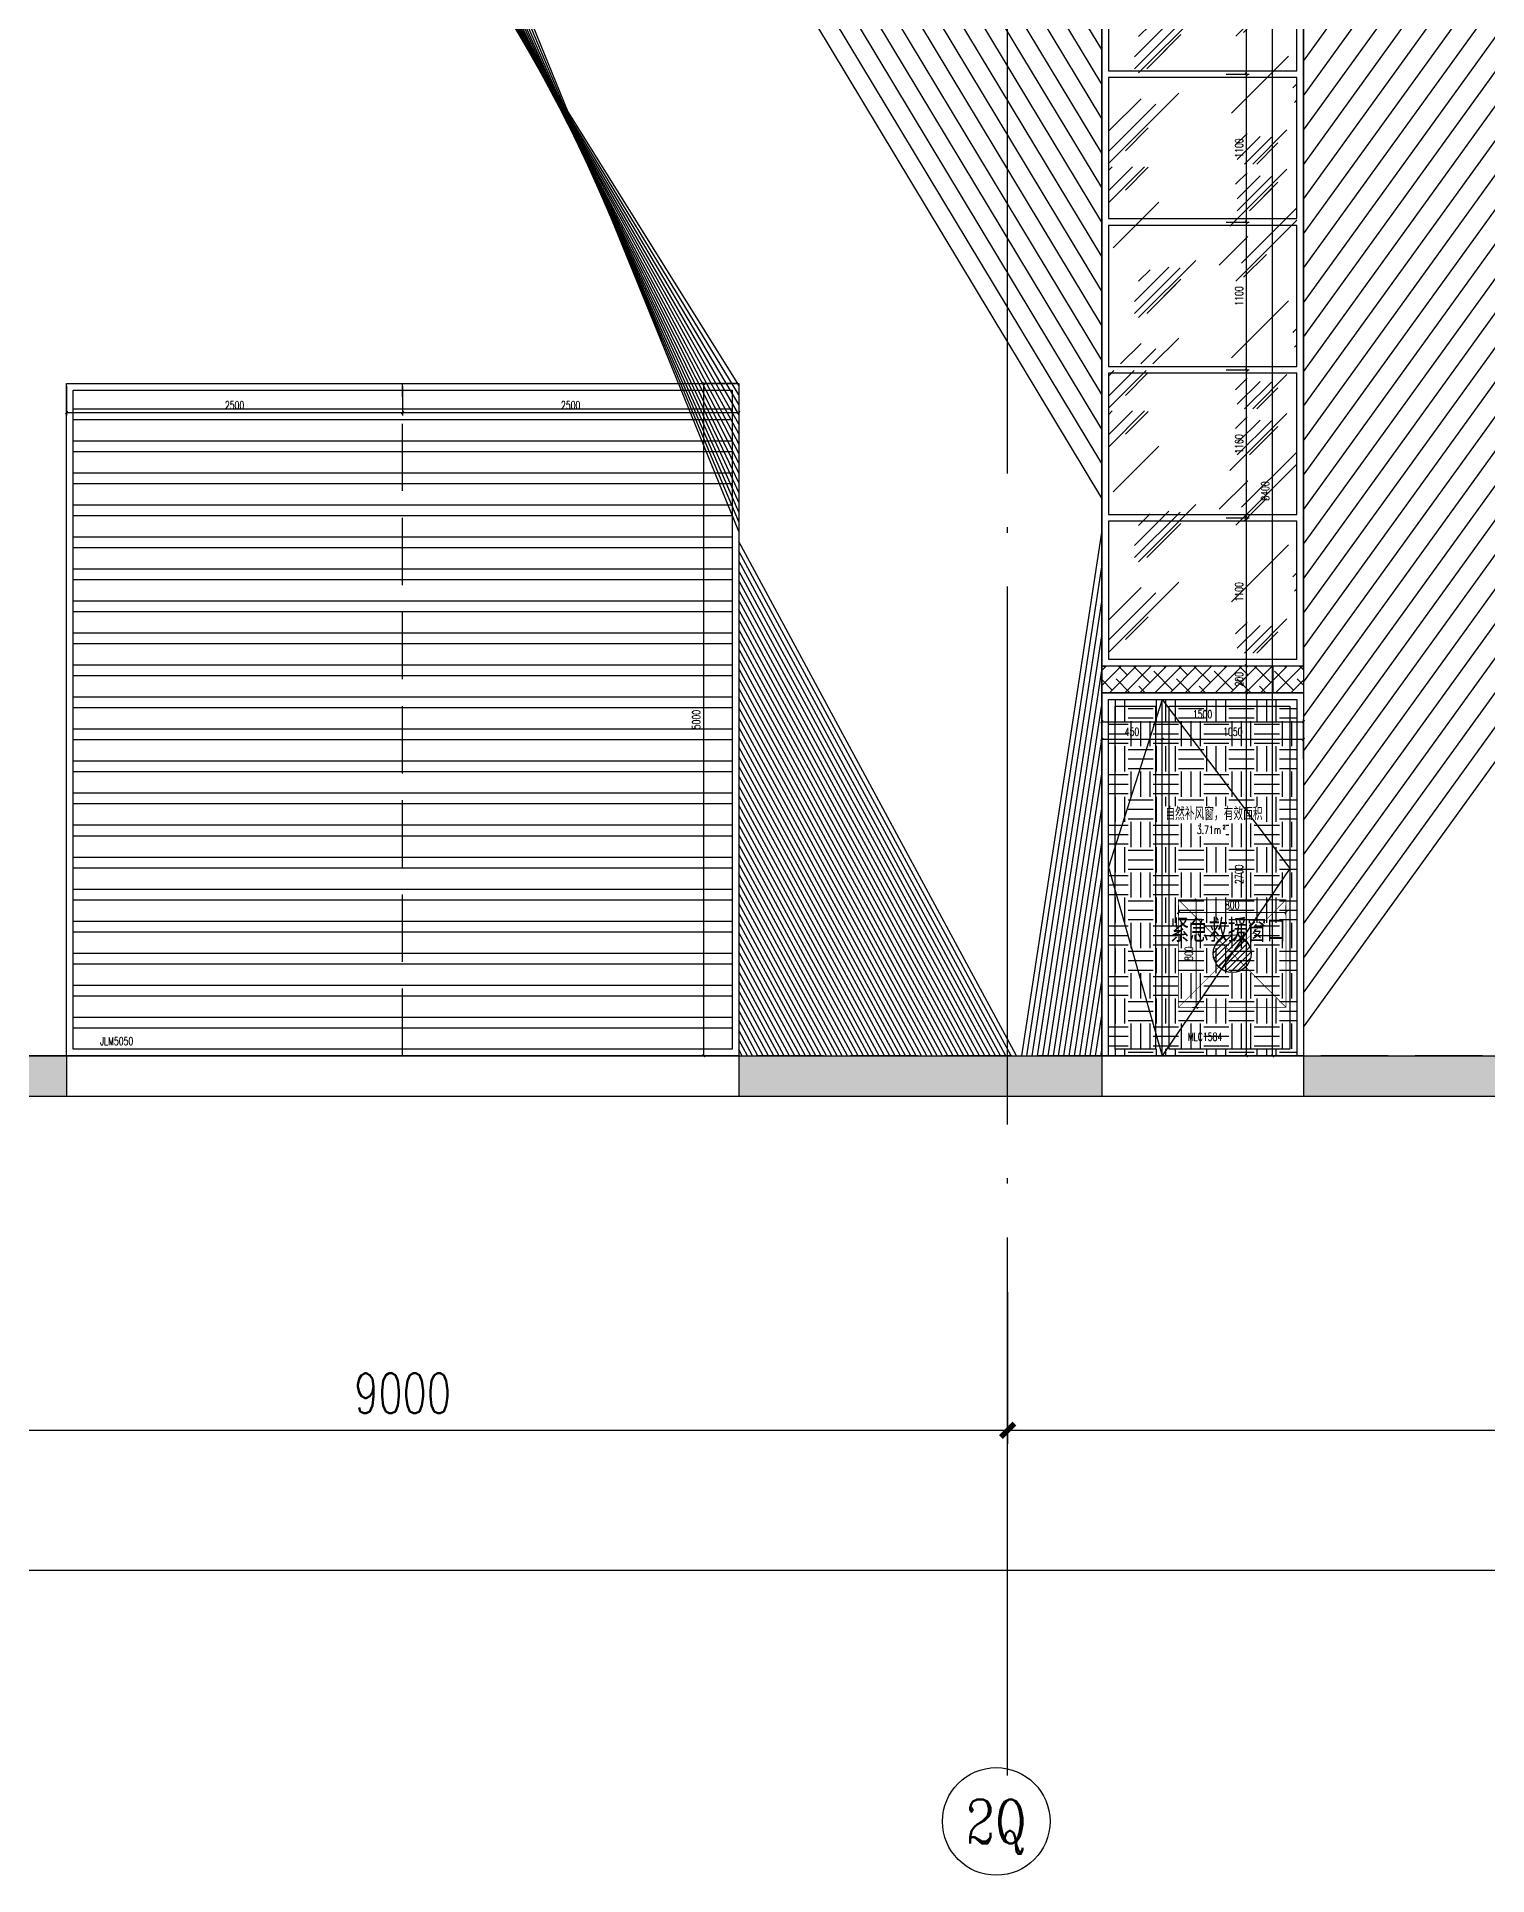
# Model space of a CAD drawing. Extents: x -4210259 to 293730, y -7499 to 868879.
# Drawn here: x -1080242 to -1069454, y 511145 to 524815 of the extents above; entities that cross this region are included whole.
import ezdxf
from ezdxf.enums import TextEntityAlignment as Align

# ---------------------------------------------------------------- set-up
doc = ezdxf.new("R2010")
doc.units = 0
doc.header["$LTSCALE"] = 1000
doc.header["$MEASUREMENT"] = 0
for name, pattern in [('__DASH', [0.35, 0.25, -0.1]), ('DASH', [0.35, 0.25, -0.1]), ('DOTE', [2.4200000000000004, 2, -0.2, 0.02, -0.2])]:
    doc.linetypes.add(name, pattern=pattern)
doc.layers.get('Defpoints').update_dxf_attribs({"color": 210})
for name, color, linetype in [('A-AXIS-D', 1, 'Continuous'), ('A-AXIS-DOTE', 14, 'DOTE'), ('A-HATCH-2', 251, 'Continuous'), ('A-LIN-V', 9, 'Continuous'), ('A-WINDOW', 140, 'Continuous'), ('A-彩色打印层', 22, 'Continuous'), ('A-门窗表显示尺寸', 160, 'Continuous'), ('AS-WALL', 40, 'Continuous'), ('AXIS', 3, 'Continuous'), ('PUB_DIM', 3, 'Continuous'), ('PUB_TEXT', 7, 'Continuous'), ('SPACE', 7, 'Continuous'), ('SPACE_HATCH', 8, 'Continuous')]:
    doc.layers.add(name, color=color, linetype=linetype)
doc.layers.add('A-WALL-HATCH', color=8, linetype='Continuous', lineweight=13)
doc.styles.add('_TCH_AXIS', font='COMPLEX', dxfattribs={"bigfont": 'GBCBIG'})
doc.styles.add('_TCH_DIM_T3', font='SIMPLEX', dxfattribs={"width": 0.7058823529411765, "bigfont": 'GBCBIG'})
doc.styles.add('_TCH_SPACE', font='SIMPLEX', dxfattribs={"height": 5, "bigfont": 'GBCBIG'})
doc.styles.add('A-DIM_T3', font='SIMPLEX', dxfattribs={"width": 0.7058823529411765, "bigfont": 'GBCBIG'})
doc.styles.add('A-STANDARD', font='SIMPLEX', dxfattribs={"bigfont": 'GBCBIG'})
doc.styles.add('STYLE1', font='')
doc.styles.get('STYLE1').set_extended_font_data('SimSun')
doc.dimstyles.new('_TCH_ARCH&&100', dxfattribs={"dimtxt": 297.5, "dimasz": 100, "dimexe": 100, "dimexo": 100, "dimgap": 126.25, "dimtad": 1, "dimdec": 0, "dimzin": 0, "dimdsep": 46, "dimtxsty": '_TCH_DIM_T3', "dimblk": 'ARCHTICK', "dimcen": 0.09, "dimclrt": 7, "dimazin": 2, "dimtfac": 1, "dimtdec": 0, "dimtix": 1, "dimtmove": 2, "dimatfit": 3, "dimfxl": 0, "dimtolj": 1, "dimtzin": 0, "dimarcsym": 0})
doc.dimstyles.new('_TCH_ARCH&&20', dxfattribs={"dimtxt": 59.5, "dimasz": 20, "dimexe": 20, "dimexo": 20, "dimgap": 25.25, "dimtad": 1, "dimdec": 0, "dimzin": 0, "dimdsep": 46, "dimtxsty": '_TCH_DIM_T3', "dimblk": 'ARCHTICK', "dimcen": 0.09, "dimclrt": 7, "dimazin": 2, "dimtfac": 1, "dimtdec": 0, "dimtix": 1, "dimtmove": 2, "dimatfit": 3, "dimfxl": 0, "dimtolj": 1, "dimtzin": 0, "dimarcsym": 0})
doc.dimstyles.new('A-DIM&&20', dxfattribs={"dimtxt": 59.5, "dimasz": 20, "dimexe": 20, "dimexo": 20, "dimgap": 25.25, "dimtad": 1, "dimdec": 0, "dimzin": 0, "dimdsep": 46, "dimtxsty": 'A-DIM_T3', "dimblk": 'ARCHTICK', "dimcen": 0.09, "dimclrt": 7, "dimazin": 2, "dimtfac": 1, "dimtdec": 0, "dimtix": 1, "dimtmove": 2, "dimatfit": 3, "dimfxl": 0, "dimtolj": 1, "dimtzin": 0, "dimarcsym": 0})

# ---------------------------------------------------------------- blocks, each defined once
blk = doc.blocks.new('_ArchTick')
at = {"color": 0, "linetype": 'ByBlock', "const_width": 0.4}
blk.add_lwpolyline([(-0.5, -0.5), (0.5, 0.5)], dxfattribs=at)
blk = doc.blocks.new('*D1236')
at = {"layer": 'A-门窗表显示尺寸', "color": 0, "lineweight": -2}
for p, q in [((-1640980.163610153, 522217.4520265139), (-1640980.163610153, 521999.9999999749)), ((-1638480.163610147, 522217.4520265139), (-1638480.163610147, 521999.9999999749)), ((-1640980.163610153, 522019.9999999749), (-1638480.163610147, 522019.9999999749))]:
    blk.add_line(p, q, dxfattribs=at)
at = {"layer": 'Defpoints', "color": 0}
for p in [(-1640980.163610153, 522237.4520265139), (-1638480.163610147, 522237.4520265139), (-1638480.163610147, 522019.9999999749)]:
    blk.add_point(p, dxfattribs=at)
at = {"layer": 'A-门窗表显示尺寸', "color": 0, "lineweight": -2, "xscale": 20, "yscale": 20, "zscale": 20, "rotation": 180}
blk.add_blockref('_ArchTick', (-1640980.163610153, 522019.9999999749), dxfattribs=at)
at = {"layer": 'A-门窗表显示尺寸', "color": 0, "lineweight": -2, "xscale": 20, "yscale": 20, "zscale": 20}
blk.add_blockref('_ArchTick', (-1638480.163610147, 522019.9999999749), dxfattribs=at)
at = {"layer": 'A-门窗表显示尺寸', "color": 7, "insert": (-1639730.16361015, 522074.9999999749), "char_height": 59.5, "attachment_point": 5, "style": 'A-DIM_T3'}
blk.add_mtext('\\A1;2500', dxfattribs=at)
blk = doc.blocks.new('*D1237')
at = {"layer": 'A-门窗表显示尺寸', "color": 0, "lineweight": -2}
for p, q in [((-1643480.16361016, 522217.4520265139), (-1643480.16361016, 521999.9999999749)), ((-1640980.163610153, 522217.4520265139), (-1640980.163610153, 521999.9999999749)), ((-1643480.16361016, 522019.9999999749), (-1640980.163610153, 522019.9999999749))]:
    blk.add_line(p, q, dxfattribs=at)
at = {"layer": 'Defpoints', "color": 0}
for p in [(-1643480.16361016, 522237.4520265139), (-1640980.163610153, 522237.4520265139), (-1640980.163610153, 522019.9999999749)]:
    blk.add_point(p, dxfattribs=at)
at = {"layer": 'A-门窗表显示尺寸', "color": 0, "lineweight": -2, "xscale": 20, "yscale": 20, "zscale": 20, "rotation": 180}
blk.add_blockref('_ArchTick', (-1643480.16361016, 522019.9999999749), dxfattribs=at)
at = {"layer": 'A-门窗表显示尺寸', "color": 0, "lineweight": -2, "xscale": 20, "yscale": 20, "zscale": 20}
blk.add_blockref('_ArchTick', (-1640980.163610153, 522019.9999999749), dxfattribs=at)
at = {"layer": 'A-门窗表显示尺寸', "color": 7, "insert": (-1642230.163610157, 522074.9999999749), "char_height": 59.5, "attachment_point": 5, "style": 'A-DIM_T3'}
blk.add_mtext('\\A1;2500', dxfattribs=at)
blk = doc.blocks.new('*D1238')
at = {"layer": 'A-门窗表显示尺寸', "color": 0, "lineweight": -2}
for p, q in [((-1638500.163610148, 522237.4520265141), (-1638760.56329158, 522237.4520265141)), ((-1638740.56329158, 517237.4520265142), (-1638740.56329158, 522237.4520265141)), ((-1638500.163610148, 517237.4520265142), (-1638760.56329158, 517237.4520265142))]:
    blk.add_line(p, q, dxfattribs=at)
at = {"layer": 'Defpoints', "color": 0}
for p in [(-1638740.56329158, 522237.4520265141), (-1638480.163610148, 522237.4520265141), (-1638480.163610148, 517237.4520265142)]:
    blk.add_point(p, dxfattribs=at)
at = {"layer": 'A-门窗表显示尺寸', "color": 0, "lineweight": -2, "xscale": 20, "yscale": 20, "zscale": 20}
for p, rotation in [((-1638740.56329158, 522237.4520265141), 90), ((-1638740.56329158, 517237.4520265142), 270)]:
    blk.add_blockref('_ArchTick', p, dxfattribs=dict(at, rotation=rotation))
at = {"layer": 'A-门窗表显示尺寸', "color": 7, "insert": (-1638795.563291579, 519737.4520265145), "char_height": 59.5, "attachment_point": 5, "rotation": 90, "style": 'A-DIM_T3'}
blk.add_mtext('\\A1;5000', dxfattribs=at)
blk = doc.blocks.new('*D1228')
at = {"layer": 'A-门窗表显示尺寸', "color": 0, "lineweight": -2}
for p, q in [((-1802664.319735164, 520137.4520265377), (-1802494.319735164, 520137.4520265377)), ((-1802514.319735164, 519937.4520265377), (-1802514.319735164, 520137.4520265377)), ((-1802664.319735164, 519937.4520265377), (-1802494.319735164, 519937.4520265377))]:
    blk.add_line(p, q, dxfattribs=at)
at = {"layer": 'Defpoints', "color": 0}
for p in [(-1802684.319735164, 520137.4520265377), (-1802514.319735164, 520137.4520265377), (-1802684.319735164, 519937.4520265377)]:
    blk.add_point(p, dxfattribs=at)
at = {"layer": 'A-门窗表显示尺寸', "color": 0, "lineweight": -2, "xscale": 20, "yscale": 20, "zscale": 20}
for p, rotation in [((-1802514.319735164, 520137.4520265377), 90), ((-1802514.319735164, 519937.4520265377), 270)]:
    blk.add_blockref('_ArchTick', p, dxfattribs=dict(at, rotation=rotation))
at = {"layer": 'A-门窗表显示尺寸', "color": 7, "insert": (-1802569.319735163, 520037.4520265381), "char_height": 59.5, "attachment_point": 5, "rotation": 90, "style": '_TCH_DIM_T3'}
blk.add_mtext('\\A1;200', dxfattribs=at)
blk = doc.blocks.new('*D1229')
at = {"layer": 'A-门窗表显示尺寸', "color": 0, "lineweight": -2}
for p, q in [((-1802664.319735164, 521237.4520265376), (-1802494.319735164, 521237.4520265376)), ((-1802514.319735164, 520137.4520265377), (-1802514.319735164, 521237.4520265376)), ((-1802664.319735164, 520137.4520265377), (-1802494.319735164, 520137.4520265377))]:
    blk.add_line(p, q, dxfattribs=at)
at = {"layer": 'Defpoints', "color": 0}
for p in [(-1802684.319735164, 521237.4520265376), (-1802514.319735164, 521237.4520265376), (-1802684.319735164, 520137.4520265377)]:
    blk.add_point(p, dxfattribs=at)
at = {"layer": 'A-门窗表显示尺寸', "color": 0, "lineweight": -2, "xscale": 20, "yscale": 20, "zscale": 20}
for p, rotation in [((-1802514.319735164, 521237.4520265376), 90), ((-1802514.319735164, 520137.4520265377), 270)]:
    blk.add_blockref('_ArchTick', p, dxfattribs=dict(at, rotation=rotation))
at = {"layer": 'A-门窗表显示尺寸', "color": 7, "insert": (-1802569.319735163, 520687.4520265381), "char_height": 59.5, "attachment_point": 5, "rotation": 90, "style": '_TCH_DIM_T3'}
blk.add_mtext('\\A1;1100', dxfattribs=at)
blk = doc.blocks.new('*D1230')
at = {"layer": 'A-门窗表显示尺寸', "color": 0, "lineweight": -2}
for p, q in [((-1802664.319735164, 522337.4520265376), (-1802494.319735164, 522337.4520265376)), ((-1802514.319735164, 521237.4520265376), (-1802514.319735164, 522337.4520265376)), ((-1802664.319735164, 521237.4520265376), (-1802494.319735164, 521237.4520265376))]:
    blk.add_line(p, q, dxfattribs=at)
at = {"layer": 'Defpoints', "color": 0}
for p in [(-1802684.319735164, 522337.4520265376), (-1802514.319735164, 522337.4520265376), (-1802684.319735164, 521237.4520265376)]:
    blk.add_point(p, dxfattribs=at)
at = {"layer": 'A-门窗表显示尺寸', "color": 0, "lineweight": -2, "xscale": 20, "yscale": 20, "zscale": 20}
for p, rotation in [((-1802514.319735164, 522337.4520265376), 90), ((-1802514.319735164, 521237.4520265376), 270)]:
    blk.add_blockref('_ArchTick', p, dxfattribs=dict(at, rotation=rotation))
at = {"layer": 'A-门窗表显示尺寸', "color": 7, "insert": (-1802569.319735163, 521787.452026538), "char_height": 59.5, "attachment_point": 5, "rotation": 90, "style": '_TCH_DIM_T3'}
blk.add_mtext('\\A1;1100', dxfattribs=at)
blk = doc.blocks.new('*D1231')
at = {"layer": 'A-门窗表显示尺寸', "color": 0, "lineweight": -2}
for p, q in [((-1802664.319735164, 523437.4520265376), (-1802494.319735164, 523437.4520265376)), ((-1802514.319735164, 522337.4520265376), (-1802514.319735164, 523437.4520265376)), ((-1802664.319735164, 522337.4520265376), (-1802494.319735164, 522337.4520265376))]:
    blk.add_line(p, q, dxfattribs=at)
at = {"layer": 'Defpoints', "color": 0}
for p in [(-1802684.319735164, 523437.4520265376), (-1802514.319735164, 523437.4520265376), (-1802684.319735164, 522337.4520265376)]:
    blk.add_point(p, dxfattribs=at)
at = {"layer": 'A-门窗表显示尺寸', "color": 0, "lineweight": -2, "xscale": 20, "yscale": 20, "zscale": 20}
for p, rotation in [((-1802514.319735164, 523437.4520265376), 90), ((-1802514.319735164, 522337.4520265376), 270)]:
    blk.add_blockref('_ArchTick', p, dxfattribs=dict(at, rotation=rotation))
at = {"layer": 'A-门窗表显示尺寸', "color": 7, "insert": (-1802569.319735163, 522887.452026538), "char_height": 59.5, "attachment_point": 5, "rotation": 90, "style": '_TCH_DIM_T3'}
blk.add_mtext('\\A1;1100', dxfattribs=at)
blk = doc.blocks.new('*D1232')
at = {"layer": 'A-门窗表显示尺寸', "color": 0, "lineweight": -2}
for p, q in [((-1802664.319735164, 524537.4520265376), (-1802494.319735164, 524537.4520265376)), ((-1802514.319735164, 523437.4520265376), (-1802514.319735164, 524537.4520265376)), ((-1802664.319735164, 523437.4520265376), (-1802494.319735164, 523437.4520265376))]:
    blk.add_line(p, q, dxfattribs=at)
at = {"layer": 'Defpoints', "color": 0}
for p in [(-1802684.319735164, 524537.4520265376), (-1802514.319735164, 524537.4520265376), (-1802684.319735164, 523437.4520265376)]:
    blk.add_point(p, dxfattribs=at)
at = {"layer": 'A-门窗表显示尺寸', "color": 0, "lineweight": -2, "xscale": 20, "yscale": 20, "zscale": 20}
for p, rotation in [((-1802514.319735164, 524537.4520265376), 90), ((-1802514.319735164, 523437.4520265376), 270)]:
    blk.add_blockref('_ArchTick', p, dxfattribs=dict(at, rotation=rotation))
at = {"layer": 'A-门窗表显示尺寸', "color": 7, "insert": (-1802569.319735163, 523987.452026538), "char_height": 59.5, "attachment_point": 5, "rotation": 90, "style": '_TCH_DIM_T3'}
blk.add_mtext('\\A1;1100', dxfattribs=at)
blk = doc.blocks.new('*D1233')
at = {"layer": 'A-门窗表显示尺寸', "color": 0, "lineweight": -2}
for p, q in [((-1802664.319735164, 525637.4520265376), (-1802494.319735164, 525637.4520265376)), ((-1802514.319735164, 524537.4520265376), (-1802514.319735164, 525637.4520265376)), ((-1802664.319735164, 524537.4520265376), (-1802494.319735164, 524537.4520265376))]:
    blk.add_line(p, q, dxfattribs=at)
at = {"layer": 'Defpoints', "color": 0}
for p in [(-1802684.319735164, 525637.4520265376), (-1802514.319735164, 525637.4520265376), (-1802684.319735164, 524537.4520265376)]:
    blk.add_point(p, dxfattribs=at)
at = {"layer": 'A-门窗表显示尺寸', "color": 0, "lineweight": -2, "xscale": 20, "yscale": 20, "zscale": 20}
for p, rotation in [((-1802514.319735164, 525637.4520265376), 90), ((-1802514.319735164, 524537.4520265376), 270)]:
    blk.add_blockref('_ArchTick', p, dxfattribs=dict(at, rotation=rotation))
at = {"layer": 'A-门窗表显示尺寸', "color": 7, "insert": (-1802569.319735163, 525087.452026538), "char_height": 59.5, "attachment_point": 5, "rotation": 90, "style": '_TCH_DIM_T3'}
blk.add_mtext('\\A1;1100', dxfattribs=at)
blk = doc.blocks.new('*D1234')
at = {"layer": 'A-门窗表显示尺寸', "color": 0, "lineweight": -2}
for p, q in [((-1802644.319735164, 525637.4520265376), (-1802300.000000076, 525637.4520265376)), ((-1802320.000000076, 517237.4520265394), (-1802320.000000076, 525637.4520265376)), ((-1802644.319735164, 517237.4520265394), (-1802300.000000076, 517237.4520265394))]:
    blk.add_line(p, q, dxfattribs=at)
at = {"layer": 'Defpoints', "color": 0}
for p in [(-1802664.319735164, 525637.4520265376), (-1802320.000000076, 525637.4520265376), (-1802664.319735164, 517237.4520265394)]:
    blk.add_point(p, dxfattribs=at)
at = {"layer": 'A-门窗表显示尺寸', "color": 0, "lineweight": -2, "xscale": 20, "yscale": 20, "zscale": 20}
for p, rotation in [((-1802320.000000076, 525637.4520265376), 90), ((-1802320.000000076, 517237.4520265394), 270)]:
    blk.add_blockref('_ArchTick', p, dxfattribs=dict(at, rotation=rotation))
at = {"layer": 'A-门窗表显示尺寸', "color": 7, "insert": (-1802375.000000076, 521437.4520265389), "char_height": 59.5, "attachment_point": 5, "rotation": 90, "style": '_TCH_DIM_T3'}
blk.add_mtext('\\A1;8400', dxfattribs=at)
blk = doc.blocks.new('*D1235')
at = {"layer": 'A-门窗表显示尺寸', "color": 0, "lineweight": -2}
for p, q in [((-1803590.399681424, 525102.5479734626), (-1803590.399681424, 525272.0383787705)), ((-1803590.399681424, 525252.0383787705), (-1802090.399681419, 525252.0383787705)), ((-1802090.399681419, 525102.5479734626), (-1802090.399681419, 525272.0383787705))]:
    blk.add_line(p, q, dxfattribs=at)
at = {"layer": 'Defpoints', "color": 0}
for p in [(-1802090.399681419, 525252.0383787705), (-1803590.399681424, 525082.5479734626), (-1802090.399681419, 525082.5479734626)]:
    blk.add_point(p, dxfattribs=at)
at = {"layer": 'A-门窗表显示尺寸', "color": 0, "lineweight": -2, "xscale": 20, "yscale": 20, "zscale": 20, "rotation": 180}
blk.add_blockref('_ArchTick', (-1803590.399681424, 525252.0383787705), dxfattribs=at)
at = {"layer": 'A-门窗表显示尺寸', "color": 0, "lineweight": -2, "xscale": 20, "yscale": 20, "zscale": 20}
blk.add_blockref('_ArchTick', (-1802090.399681419, 525252.0383787705), dxfattribs=at)
at = {"layer": 'A-门窗表显示尺寸', "color": 7, "insert": (-1802840.399681421, 525307.0383787705), "char_height": 59.5, "attachment_point": 5, "style": 'A-DIM_T3'}
blk.add_mtext('\\A1;1500', dxfattribs=at)
blk = doc.blocks.new('*D1453')
at = {"layer": 'Defpoints', "color": 0}
for p in [(-1646821.070931956, 507410), (-1646021.070931957, 507410), (-1646021.070931957, 507336.7004206729)]:
    blk.add_point(p, dxfattribs=at)
at = {"layer": 'PUB_DIM', "color": 0, "lineweight": -2}
for p, q in [((-1646821.070931956, 507390), (-1646821.070931956, 507316.7004206729)), ((-1646821.070931956, 507336.7004206729), (-1646021.070931957, 507336.7004206729)), ((-1646021.070931957, 507390), (-1646021.070931957, 507316.7004206729))]:
    blk.add_line(p, q, dxfattribs=at)
at = {"layer": 'PUB_DIM', "color": 0, "lineweight": -2, "xscale": 20, "yscale": 20, "zscale": 20, "rotation": 180}
blk.add_blockref('_ArchTick', (-1646821.070931956, 507336.7004206729), dxfattribs=at)
at = {"layer": 'PUB_DIM', "color": 0, "lineweight": -2, "xscale": 20, "yscale": 20, "zscale": 20}
blk.add_blockref('_ArchTick', (-1646021.070931957, 507336.7004206729), dxfattribs=at)
at = {"layer": 'PUB_DIM', "color": 7, "insert": (-1646421.070931957, 507391.7004206729), "char_height": 59.5, "attachment_point": 5, "style": '_TCH_DIM_T3'}
blk.add_mtext('\\A1;800', dxfattribs=at)
blk = doc.blocks.new('*D1454')
at = {"layer": 'Defpoints', "color": 0}
for p in [(-1646739.854972556, 507431.0709319565), (-1646688.444212607, 507431.0709319565), (-1646739.854972556, 506631.0709319569)]:
    blk.add_point(p, dxfattribs=at)
at = {"layer": 'PUB_DIM', "color": 0, "lineweight": -2}
for p, q in [((-1646719.854972556, 507431.0709319565), (-1646668.444212607, 507431.0709319565)), ((-1646688.444212607, 506631.0709319569), (-1646688.444212607, 507431.0709319565)), ((-1646719.854972556, 506631.0709319569), (-1646668.444212607, 506631.0709319569))]:
    blk.add_line(p, q, dxfattribs=at)
at = {"layer": 'PUB_DIM', "color": 0, "lineweight": -2, "xscale": 20, "yscale": 20, "zscale": 20}
for p, rotation in [((-1646688.444212607, 507431.0709319565), 90), ((-1646688.444212607, 506631.0709319569), 270)]:
    blk.add_blockref('_ArchTick', p, dxfattribs=dict(at, rotation=rotation))
at = {"layer": 'PUB_DIM', "color": 7, "insert": (-1646743.444212607, 507031.070931957), "char_height": 59.5, "attachment_point": 5, "rotation": 90, "style": '_TCH_DIM_T3'}
blk.add_mtext('\\A1;800', dxfattribs=at)
blk = doc.blocks.new('*D1224')
at = {"layer": 'A-门窗表显示尺寸', "color": 0, "lineweight": -2}
for p, q in [((-1821600.399681433, 519937.4520265376), (-1821444.319745147, 519937.4520265376)), ((-1821464.319745147, 517237.4520265393), (-1821464.319745147, 519937.4520265376)), ((-1821600.399681433, 517237.4520265393), (-1821444.319745147, 517237.4520265393))]:
    blk.add_line(p, q, dxfattribs=at)
at = {"layer": 'Defpoints', "color": 0}
for p in [(-1821620.399681433, 519937.4520265376), (-1821464.319745147, 519937.4520265376), (-1821620.399681433, 517237.4520265393)]:
    blk.add_point(p, dxfattribs=at)
at = {"layer": 'A-门窗表显示尺寸', "color": 0, "lineweight": -2, "xscale": 20, "yscale": 20, "zscale": 20}
for p, rotation in [((-1821464.319745147, 519937.4520265376), 90), ((-1821464.319745147, 517237.4520265393), 270)]:
    blk.add_blockref('_ArchTick', p, dxfattribs=dict(at, rotation=rotation))
at = {"layer": 'A-门窗表显示尺寸', "color": 7, "insert": (-1821519.319745146, 518587.4520265389), "char_height": 59.5, "attachment_point": 5, "rotation": 90, "style": 'A-DIM_T3'}
blk.add_mtext('\\A1;2700', dxfattribs=at)
blk = doc.blocks.new('*D1225')
at = {"layer": 'A-门窗表显示尺寸', "color": 0, "lineweight": -2}
for p, q in [((-1822540.399661427, 519442.5479734627), (-1822540.399661427, 519612.0383787705)), ((-1822090.399681424, 519442.5479734627), (-1822090.399681424, 519612.0383787705)), ((-1822540.399661427, 519592.0383787705), (-1822090.399681424, 519592.0383787705))]:
    blk.add_line(p, q, dxfattribs=at)
at = {"layer": 'Defpoints', "color": 0}
for p in [(-1822090.399681424, 519592.0383787705), (-1822540.399661427, 519422.5479734627), (-1822090.399681424, 519422.5479734627)]:
    blk.add_point(p, dxfattribs=at)
at = {"layer": 'A-门窗表显示尺寸', "color": 0, "lineweight": -2, "xscale": 20, "yscale": 20, "zscale": 20, "rotation": 180}
blk.add_blockref('_ArchTick', (-1822540.399661427, 519592.0383787705), dxfattribs=at)
at = {"layer": 'A-门窗表显示尺寸', "color": 0, "lineweight": -2, "xscale": 20, "yscale": 20, "zscale": 20}
blk.add_blockref('_ArchTick', (-1822090.399681424, 519592.0383787705), dxfattribs=at)
at = {"layer": 'A-门窗表显示尺寸', "color": 7, "insert": (-1822315.399671426, 519647.0383787705), "char_height": 59.5, "attachment_point": 5, "style": 'A-DIM_T3'}
blk.add_mtext('\\A1;450', dxfattribs=at)
blk = doc.blocks.new('*D1226')
at = {"layer": 'A-门窗表显示尺寸', "color": 0, "lineweight": -2}
for p, q in [((-1822090.399681424, 519442.5479734627), (-1822090.399681424, 519612.0383787705)), ((-1821040.39968142, 519442.5479734626), (-1821040.39968142, 519612.0383787705)), ((-1822090.399681424, 519592.0383787705), (-1821040.39968142, 519592.0383787705))]:
    blk.add_line(p, q, dxfattribs=at)
at = {"layer": 'Defpoints', "color": 0}
for p in [(-1821040.39968142, 519592.0383787705), (-1822090.399681424, 519422.5479734627), (-1821040.39968142, 519422.5479734626)]:
    blk.add_point(p, dxfattribs=at)
at = {"layer": 'A-门窗表显示尺寸', "color": 0, "lineweight": -2, "xscale": 20, "yscale": 20, "zscale": 20, "rotation": 180}
blk.add_blockref('_ArchTick', (-1822090.399681424, 519592.0383787705), dxfattribs=at)
at = {"layer": 'A-门窗表显示尺寸', "color": 0, "lineweight": -2, "xscale": 20, "yscale": 20, "zscale": 20}
blk.add_blockref('_ArchTick', (-1821040.39968142, 519592.0383787705), dxfattribs=at)
at = {"layer": 'A-门窗表显示尺寸', "color": 7, "insert": (-1821565.399681422, 519647.0383787705), "char_height": 59.5, "attachment_point": 5, "style": 'A-DIM_T3'}
blk.add_mtext('\\A1;1050', dxfattribs=at)
blk = doc.blocks.new('*D1227')
at = {"layer": 'A-门窗表显示尺寸', "color": 0, "lineweight": -2}
for p, q in [((-1822540.399661427, 519572.5479734627), (-1822540.399661427, 519742.0383787705)), ((-1821040.39968142, 519572.5479734626), (-1821040.39968142, 519742.0383787705)), ((-1822540.399661427, 519722.0383787705), (-1821040.39968142, 519722.0383787705))]:
    blk.add_line(p, q, dxfattribs=at)
at = {"layer": 'Defpoints', "color": 0}
for p in [(-1821040.39968142, 519722.0383787705), (-1822540.399661427, 519552.5479734627), (-1821040.39968142, 519552.5479734626)]:
    blk.add_point(p, dxfattribs=at)
at = {"layer": 'A-门窗表显示尺寸', "color": 0, "lineweight": -2, "xscale": 20, "yscale": 20, "zscale": 20, "rotation": 180}
blk.add_blockref('_ArchTick', (-1822540.399661427, 519722.0383787705), dxfattribs=at)
at = {"layer": 'A-门窗表显示尺寸', "color": 0, "lineweight": -2, "xscale": 20, "yscale": 20, "zscale": 20}
blk.add_blockref('_ArchTick', (-1821040.39968142, 519722.0383787705), dxfattribs=at)
at = {"layer": 'A-门窗表显示尺寸', "color": 7, "insert": (-1821790.399671423, 519777.0383787705), "char_height": 59.5, "attachment_point": 5, "style": 'A-DIM_T3'}
blk.add_mtext('\\A1;1500', dxfattribs=at)
blk = doc.blocks.new('*D766')
at = {"layer": 'A-AXIS-D', "color": 0, "lineweight": -2}
for p, q in [((-1104220.667464609, 515480), (-1104220.667464609, 513313.3764944364)), ((-946220.66761283, 515480), (-946220.66761283, 513313.3764944364)), ((-1104220.667464609, 513413.3764944364), (-946220.66761283, 513413.3764944364))]:
    blk.add_line(p, q, dxfattribs=at)
at = {"layer": 'Defpoints', "color": 0}
for p in [(-1104220.667464609, 515580), (-946220.66761283, 515580), (-946220.66761283, 513413.3764944364)]:
    blk.add_point(p, dxfattribs=at)
at = {"layer": 'A-AXIS-D', "color": 0, "lineweight": -2, "xscale": 100, "yscale": 100, "zscale": 100, "rotation": 180}
blk.add_blockref('_ArchTick', (-1104220.667464609, 513413.3764944364), dxfattribs=at)
at = {"layer": 'A-AXIS-D', "color": 0, "lineweight": -2, "xscale": 100, "yscale": 100, "zscale": 100}
blk.add_blockref('_ArchTick', (-946220.66761283, 513413.3764944364), dxfattribs=at)
at = {"layer": 'A-AXIS-D', "color": 7, "insert": (-1025220.667538719, 513688.3764944364), "char_height": 297.5, "attachment_point": 5, "style": '_TCH_DIM_T3'}
blk.add_mtext('\\A1;158000', dxfattribs=at)
blk = doc.blocks.new('*D1172')
at = {"layer": 'A-AXIS-D', "color": 0, "lineweight": -2}
for p, q in [((-1082020.667616445, 515480), (-1082020.667616445, 514353.3764944364)), ((-1073020.667616445, 515480), (-1073020.667616445, 514353.3764944364)), ((-1082020.667616445, 514453.3764944364), (-1073020.667616445, 514453.3764944364))]:
    blk.add_line(p, q, dxfattribs=at)
at = {"layer": 'Defpoints', "color": 0}
for p in [(-1082020.667616445, 515580), (-1073020.667616445, 515580), (-1073020.667616445, 514453.3764944364)]:
    blk.add_point(p, dxfattribs=at)
at = {"layer": 'A-AXIS-D', "color": 0, "lineweight": -2, "xscale": 100, "yscale": 100, "zscale": 100, "rotation": 180}
blk.add_blockref('_ArchTick', (-1082020.667616445, 514453.3764944364), dxfattribs=at)
at = {"layer": 'A-AXIS-D', "color": 0, "lineweight": -2, "xscale": 100, "yscale": 100, "zscale": 100}
blk.add_blockref('_ArchTick', (-1073020.667616445, 514453.3764944364), dxfattribs=at)
at = {"layer": 'A-AXIS-D', "color": 7, "insert": (-1077520.667616445, 514728.3764944364), "char_height": 297.5, "attachment_point": 5, "style": '_TCH_DIM_T3'}
blk.add_mtext('\\A1;9000', dxfattribs=at)
blk = doc.blocks.new('*D1173')
at = {"layer": 'A-AXIS-D', "color": 0, "lineweight": -2}
for p, q in [((-1073020.667616445, 515480), (-1073020.667616445, 514353.3764944364)), ((-1064020.667616445, 515480), (-1064020.667616445, 514353.3764944364)), ((-1073020.667616445, 514453.3764944364), (-1064020.667616445, 514453.3764944364))]:
    blk.add_line(p, q, dxfattribs=at)
at = {"layer": 'Defpoints', "color": 0}
for p in [(-1073020.667616445, 515580), (-1064020.667616445, 515580), (-1064020.667616445, 514453.3764944364)]:
    blk.add_point(p, dxfattribs=at)
at = {"layer": 'A-AXIS-D', "color": 0, "lineweight": -2, "xscale": 100, "yscale": 100, "zscale": 100, "rotation": 180}
blk.add_blockref('_ArchTick', (-1073020.667616445, 514453.3764944364), dxfattribs=at)
at = {"layer": 'A-AXIS-D', "color": 0, "lineweight": -2, "xscale": 100, "yscale": 100, "zscale": 100}
blk.add_blockref('_ArchTick', (-1064020.667616445, 514453.3764944364), dxfattribs=at)
at = {"layer": 'A-AXIS-D', "color": 7, "insert": (-1068520.667616445, 514728.3764944364), "char_height": 297.5, "attachment_point": 5, "style": '_TCH_DIM_T3'}
blk.add_mtext('\\A1;9000', dxfattribs=at)
blk = doc.blocks.new('JLM5050')
at = {"layer": 'A-HATCH-2'}
h = blk.add_hatch(dxfattribs=at)
h.set_pattern_fill('ANSI32', color=256, scale=50, angle=45.00000000000001)
h.set_pattern_definition([(180, (0, 0), (-1.4210854715202e-14, -238.125), []), (180, (-79.3750342852436, 79.37503428522905), (-1.4210854715202e-14, -238.125), [])])
h.paths.add_polyline_path([(-1643430.16361016, 522187.4520265139), (-1638530.163610147, 522187.4520265139), (-1638530.163610147, 517287.452026514), (-1643430.16361016, 517287.452026514)])
at = {"layer": 'A-AXIS-DOTE', "linetype": '__DASH', "ltscale": 2}
blk.add_line((-1640980.163610153, 517237.452026514), (-1640980.163610153, 522237.4520265139), dxfattribs=at)
at = {"layer": 'A-LIN-V'}
blk.add_lwpolyline([(-1643480.16361016, 522237.4520265139), (-1638480.163610147, 522237.4520265139), (-1638480.163610147, 517237.452026514), (-1643480.16361016, 517237.452026514)], close=True, dxfattribs=at)
at = {"layer": 'A-门窗表显示尺寸'}
blk.add_lwpolyline([(-1643430.16361016, 522187.4520265139), (-1638530.163610147, 522187.4520265139), (-1638530.163610147, 517287.452026514), (-1643430.16361016, 517287.452026514)], close=True, dxfattribs=at)
at = {"layer": 'A-门窗表显示尺寸', "color": 3, "style": 'A-STANDARD', "width": 0.7058823529411765}
blk.add_text('JLM5050', height=59.5, dxfattribs=at).set_placement((-1643230, 517317.452026514))
at = {"layer": 'A-门窗表显示尺寸'}
for p1, p2, distance, picture, middle in [((-1643480.16361016, 522237.4520265139), (-1640980.163610153, 522237.4520265139), -217.45202653901652, '*D1237', (-1642230.163610157, 522074.9999999749)), ((-1640980.163610153, 522237.4520265139), (-1638480.163610147, 522237.4520265139), -217.45202653901654, '*D1236', (-1639730.16361015, 522074.9999999749)), ((-1638480.163610147, 517237.452026514), (-1638480.163610147, 522237.4520265139), 260.39968143287115, '*D1238', (-1638795.563291579, 519737.4520265145))]:
    dim = blk.add_aligned_dim(p1=p1, p2=p2, distance=distance, dimstyle='A-DIM&&20', dxfattribs=at)
    dim.commit()
    dim.dimension.update_dxf_attribs({"geometry": picture, "text_midpoint": middle})
blk = doc.blocks.new('C1454')
at = {"layer": 'A-HATCH-2'}
h = blk.add_hatch(dxfattribs=at)
h.set_pattern_fill('ANSI38', color=256, scale=50)
h.set_pattern_definition([(45, (0, 0), (-56.12660075668221, 56.12660075668221), []), (135, (0, 0), (-168.3798022700466, 56.12660075668222), [198.4375, -119.0625])])
h.paths.add_polyline_path([(-1803590.3996815, 520137.4520265375), (-1802090.399681419, 520137.4520265375), (-1802090.399681419, 519937.4520265375), (-1803590.3996815, 519937.4520265375)])
at = {"layer": 'A-WALL-HATCH'}
h = blk.add_hatch(dxfattribs=at)
h.set_pattern_fill('玻璃2', color=256, scale=100)
h.set_pattern_definition([(45, (2950370.000000008, 40.00000002526212), (0, 1527.350647362943), [600, -360, 600, -360, 240, -523.28157]), (45, (2950340.000000008, 70.00000002526212), (0, 1527.350647362943), [480, -600, 360, -360, 420, -463.28157]), (45, (2950340.000000008, 160.0000000252621), (0, 1527.350647362943), [360, -720, 240, -360, 540, -463.28157]), (45, (2950430.000000008, 70.00000002526212), (0, 1527.350647362943), [360, -720, 300, -1303.2815]), (45, (2950520.000000008, 160.0000000252621), (0, 1527.350647362943), [180, -900, 120, -1483.2815]), (45, (2950370.000000008, 310.0000000252621), (0, 1527.350647362943), [120, -900, 120, -480, 300, -763.28157]), (45, (2950910.000000008, 220.0000000252621), (0, 1527.350647362943), [600, -900, 720, -475.28157]), (45, (2950910.000000008, 130.0000000252621), (0, 1527.350647362943), [840, -600, 900, -355.28157]), (45, (2951060.000000008, 250.0000000252621), (0, -1697.056274847714), [600, -840, 480, -763.28157]), (45, (2950970.000000008, 430.0000000252621), (0, 1527.350647362943), [300, -1200, 360, -823.28157]), (45, (2951150.000000008, 340.0000000252621), (0, 1527.350647362943), [240, -1200, 240, -1003.2815])])
h.paths.add_polyline_path([(-1803540.399681425, 523867.4520265374), (-1802140.399681419, 523867.4520265374), (-1802140.399681419, 525567.4520265374), (-1803540.399681425, 525567.4520265374)])
h = blk.add_hatch(dxfattribs=at)
h.set_pattern_fill('玻璃2', color=256, scale=100)
h.set_pattern_definition([(45, (2950370.000000008, -1779.999999974738), (0, 1527.350647362943), [600, -360, 600, -360, 240, -523.28157]), (45, (2950340.000000008, -1749.999999974738), (0, 1527.350647362943), [480, -600, 360, -360, 420, -463.28157]), (45, (2950340.000000008, -1659.999999974738), (0, 1527.350647362943), [360, -720, 240, -360, 540, -463.28157]), (45, (2950430.000000008, -1749.999999974738), (0, 1527.350647362943), [360, -720, 300, -1303.2815]), (45, (2950520.000000008, -1659.999999974738), (0, 1527.350647362943), [180, -900, 120, -1483.2815]), (45, (2950370.000000008, -1509.999999974738), (0, 1527.350647362943), [120, -900, 120, -480, 300, -763.28157]), (45, (2950910.000000008, -1599.999999974738), (0, 1527.350647362943), [600, -900, 720, -475.28157]), (45, (2950910.000000008, -1689.999999974738), (0, 1527.350647362943), [840, -600, 900, -355.28157]), (45, (2951060.000000008, -1569.999999974738), (0, -1697.056274847714), [600, -840, 480, -763.28157]), (45, (2950970.000000008, -1389.999999974738), (0, 1527.350647362943), [300, -1200, 360, -823.28157]), (45, (2951150.000000008, -1479.999999974738), (0, 1527.350647362943), [240, -1200, 240, -1003.2815])])
h.paths.add_polyline_path([(-1802140.399681419, 522332.4520265374), (-1803540.399681425, 522332.4520265374), (-1803540.399681425, 522047.4520265374), (-1802140.399681419, 522047.4520265374)])
h.paths.add_polyline_path([(-1803540.399681425, 522382.4520265374), (-1802140.399681419, 522382.4520265374), (-1802140.399681419, 523847.4520265374), (-1803540.399681425, 523847.4520265374)])
h = blk.add_hatch(dxfattribs=at)
h.set_pattern_fill('玻璃2', color=256, scale=100)
h.set_pattern_definition([(45, (2950370.000000008, -3594.999999974738), (0, 1527.350647362943), [600, -360, 600, -360, 240, -523.28157]), (45, (2950340.000000008, -3564.999999974738), (0, 1527.350647362943), [480, -600, 360, -360, 420, -463.28157]), (45, (2950340.000000008, -3474.999999974738), (0, 1527.350647362943), [360, -720, 240, -360, 540, -463.28157]), (45, (2950430.000000008, -3564.999999974738), (0, 1527.350647362943), [360, -720, 300, -1303.2815]), (45, (2950520.000000008, -3474.999999974738), (0, 1527.350647362943), [180, -900, 120, -1483.2815]), (45, (2950370.000000008, -3324.999999974738), (0, 1527.350647362943), [120, -900, 120, -480, 300, -763.28157]), (45, (2950910.000000008, -3414.999999974738), (0, 1527.350647362943), [600, -900, 720, -475.28157]), (45, (2950910.000000008, -3504.999999974738), (0, 1527.350647362943), [840, -600, 900, -355.28157]), (45, (2951060.000000008, -3384.999999974738), (0, -1697.056274847714), [600, -840, 480, -763.28157]), (45, (2950970.000000008, -3204.999999974738), (0, 1527.350647362943), [300, -1200, 360, -823.28157]), (45, (2951150.000000008, -3294.999999974738), (0, 1527.350647362943), [240, -1200, 240, -1003.2815])])
h.paths.add_polyline_path([(-1803540.399681425, 520232.4520265374), (-1802140.399681419, 520232.4520265374), (-1802140.399681419, 522032.4520265374), (-1803540.399681425, 522032.4520265374)])
at = {"layer": 'A-LIN-V'}
for p, q in [((-1803590.399681425, 525637.4520265374), (-1802090.399681419, 525637.4520265374)), ((-1803590.3996815, 520137.4520265375), (-1802190.399681494, 520137.4520265375))]:
    blk.add_line(p, q, dxfattribs=at)
at = {"layer": 'A-WALL-HATCH'}
blk.add_line((-1802314.319735163, 519937.4520265375), (-1802314.319735163, 520137.4520265375), dxfattribs=at)
at = {"layer": 'A-WINDOW'}
for p, q in [((-1803590.399681424, 520117.4520265375), (-1803590.399681424, 525637.4520265374)), ((-1803590.399681425, 525637.4520265374), (-1802090.399681419, 525637.4520265374)), ((-1802090.399681419, 520117.4520265375), (-1802090.399681419, 525637.4520265374)), ((-1803590.399681425, 520137.4520265375), (-1802090.399681419, 520137.4520265375))]:
    blk.add_line(p, q, dxfattribs=at)
for points in [[(-1803540.399681014, 524562.4520265374), (-1802140.399681009, 524562.4520265374), (-1802140.399681419, 525587.4520265374), (-1803540.399681425, 525587.4520265374)], [(-1803540.399681014, 523462.4520265374), (-1802140.399681009, 523462.4520265374), (-1802140.399681009, 524512.4520265374), (-1803540.399681014, 524512.4520265374)], [(-1803540.399681014, 522362.4520265374), (-1802140.399681009, 522362.4520265374), (-1802140.399681009, 523412.4520265374), (-1803540.399681014, 523412.4520265374)], [(-1803540.399681015, 522312.4520265374), (-1803540.399681015, 521262.4520265374), (-1802140.399681009, 521262.4520265374), (-1802140.399681009, 522312.4520265374)], [(-1803540.399681425, 520187.4520265374), (-1802140.399681419, 520187.4520265374), (-1802140.399681009, 521212.4520265374), (-1803540.399681015, 521212.4520265374)], [(-1803590.3996815, 520137.4520265375), (-1802090.399681419, 520137.4520265375), (-1802090.399681419, 519937.4520265375), (-1803590.3996815, 519937.4520265375)]]:
    blk.add_lwpolyline(points, close=True, dxfattribs=at)
at = {"layer": 'A-门窗表显示尺寸'}
for p1, p2, distance, dimstyle, picture, middle in [((-1802684.319735163, 524537.4520265374), (-1802684.319735163, 525637.4520265374), -169.99999999883585, '_TCH_ARCH&&20', '*D1233', (-1802569.319735163, 525087.452026538)), ((-1802664.319735163, 517237.4520265392), (-1802664.319735163, 525637.4520265374), -344.31973508698866, '_TCH_ARCH&&20', '*D1234', (-1802375.000000076, 521437.4520265389)), ((-1803590.399681424, 525082.5479734626), (-1802090.399681419, 525082.5479734626), 169.49040530784987, 'A-DIM&&20', '*D1235', (-1802840.399681421, 525307.0383787705)), ((-1802684.319735163, 523437.4520265374), (-1802684.319735163, 524537.4520265374), -169.99999999883585, '_TCH_ARCH&&20', '*D1232', (-1802569.319735163, 523987.452026538)), ((-1802684.319735163, 522337.4520265374), (-1802684.319735163, 523437.4520265374), -169.99999999883585, '_TCH_ARCH&&20', '*D1231', (-1802569.319735163, 522887.452026538)), ((-1802684.319735163, 521237.4520265374), (-1802684.319735163, 522337.4520265374), -169.99999999883585, '_TCH_ARCH&&20', '*D1230', (-1802569.319735163, 521787.452026538)), ((-1802684.319735163, 520137.4520265375), (-1802684.319735163, 521237.4520265374), -169.99999999883585, '_TCH_ARCH&&20', '*D1229', (-1802569.319735163, 520687.4520265381)), ((-1802684.319735163, 519937.4520265375), (-1802684.319735163, 520137.4520265375), -169.99999999883585, '_TCH_ARCH&&20', '*D1228', (-1802569.319735163, 520037.4520265381))]:
    dim = blk.add_aligned_dim(p1=p1, p2=p2, distance=distance, dimstyle=dimstyle, dxfattribs=at)
    dim.commit()
    dim.dimension.update_dxf_attribs({"geometry": picture, "text_midpoint": middle})
blk = doc.blocks.new('w4243')
at = {"layer": 'A-彩色打印层'}
h = blk.add_hatch(dxfattribs=at)
h.set_pattern_fill('ANSI31', color=1, scale=20)
h.set_pattern_definition([(45, (-3059238.806172094, -1095315.761822656), (-22.45064030267288, 22.45064030267288), [])])
edge = h.paths.add_edge_path()
edge.add_arc((-1646421.070931956, 507031.0709319564), 140.6529179719911, 0, 360)
at = {"layer": 'A-彩色打印层', "linetype": 'DASH', "const_width": 5}
blk.add_lwpolyline([(-1646821.070931956, 507431.0709319563), (-1646021.070931956, 507431.0709319563), (-1646021.070931956, 506631.0709319565), (-1646821.070931956, 506631.0709319565)], close=True, dxfattribs=at)
for points in [[(-1646821.070931956, 507431.0709319563), (-1646021.070931956, 506631.0709319565)], [(-1646021.070931956, 507431.0709319563), (-1646821.070931956, 506631.0709319565)]]:
    blk.add_lwpolyline(points, dxfattribs=at)
at = {"layer": 'A-彩色打印层', "ltscale": 0.5}
blk.add_circle((-1646421.070931956, 507031.0709319564), 140.6529179719911, dxfattribs=at)
at = {"layer": 'AXIS', "linetype": 'Continuous', "style": 'STYLE1', "width": 0.7}
blk.add_text('紧急救援窗口', height=150, dxfattribs=at).set_placement((-1646882.74113286, 507134.0278850897))
at = {"layer": 'PUB_DIM'}
for p1, p2, distance, picture, middle in [((-1646739.854972555, 506631.0709319566), (-1646739.854972555, 507431.0709319563), -51.4107599479612, '*D1454', (-1646743.444212607, 507031.070931957)), ((-1646821.070931956, 507410), (-1646021.070931957, 507410), -73.29957932711113, '*D1453', (-1646421.070931957, 507391.7004206729))]:
    dim = blk.add_aligned_dim(p1=p1, p2=p2, distance=distance, dimstyle='_TCH_ARCH&&20', dxfattribs=at)
    dim.commit()
    dim.dimension.update_dxf_attribs({"geometry": picture, "text_midpoint": middle})
blk = doc.blocks.new('WM1328')
at = {"layer": 'SPACE_HATCH'}
h = blk.add_hatch(dxfattribs=at)
h.set_pattern_fill('土壤', color=1, scale=50, style=0)
h.set_pattern_definition([(0, (0, 0), (187.5, 187.5), [187.5, -187.5]), (0, (0, 70.3125), (187.5, 187.5), [187.5, -187.5]), (0, (0, 140.625), (187.5, 187.5), [187.5, -187.5]), (90, (23.4375, 164.0625), (-187.5, 187.5), [187.5, -187.5]), (90, (93.75, 164.0625), (-187.5, 187.5), [187.5, -187.5]), (90, (164.0625, 164.0625), (-187.5, 187.5), [187.5, -187.5])])
h.paths.add_polyline_path([(-1821090.399681437, 517237.4520264968), (-1822490.399661413, 517237.4520264987), (-1822490.39966136, 519887.4520265342), (-1821090.399681457, 519887.4520265341)])
h.paths.add_polyline_path([(-1822080.633723973, 518964), (-1821376.165638866, 518964), (-1821376.165638866, 519094), (-1822080.633723973, 519094)])
h.paths.add_polyline_path([(-1821841.817181419, 518870.79), (-1821616.392181419, 518870.79), (-1821616.392181419, 518954.965), (-1821841.817181419, 518954.965)])
at = {"layer": 'A-WINDOW'}
for p, q in [((-1822540.399661427, 519937.4520265374), (-1821040.399681419, 519937.4520265374)), ((-1822540.399661427, 517237.4520265391), (-1822540.399661427, 519937.4520265374)), ((-1822490.399661427, 517237.452026539), (-1822490.399661427, 519887.4520265374)), ((-1822490.399661427, 519887.4520265374), (-1822090.399681424, 519887.4520265373)), ((-1822090.399681424, 517237.452026539), (-1822090.399681424, 519887.4520265373)), ((-1822090.399681424, 519887.4520265374), (-1821090.39968142, 519887.4520265374)), ((-1821090.39968142, 519887.4520265374), (-1821090.39968142, 517237.452026539)), ((-1821040.399681419, 519937.4520265374), (-1821040.39968142, 517237.452026539)), ((-1822440.399661427, 517287.4520265391), (-1822440.399661427, 519837.4520265374)), ((-1822440.399661427, 519837.4520265374), (-1822140.399681424, 519837.4520265374)), ((-1822140.399681424, 519837.4520265374), (-1822140.399681424, 517287.452026539)), ((-1822040, 517287.452026539), (-1822040, 519837.4520265374)), ((-1822040, 519837.4520265374), (-1821140.39968142, 519837.4520265374)), ((-1821140.39968142, 519837.4520265374), (-1821140.39968142, 517287.452026539)), ((-1822140.399681424, 517287.452026539), (-1822440.399661427, 517287.4520265391)), ((-1821140.39968142, 517287.452026539), (-1822040, 517287.452026539)), ((-1821040.39968142, 517237.452026539), (-1822540.399661427, 517237.4520265391))]:
    blk.add_line(p, q, dxfattribs=at)
for points in [[(-1822090.399681424, 519887.4520265376), (-1822490.399661427, 518640), (-1822090.399681424, 517237.452026539)], [(-1822090.399681424, 519887.4520265373), (-1821140.39968142, 518630.0000000001), (-1822090.399681424, 517237.452026539)]]:
    blk.add_lwpolyline(points, dxfattribs=at)
at = {"layer": 'A-WALL-HATCH'}
blk.add_blockref('w4243', (-175149.1652006172, 10966.3810945928), dxfattribs=at)
at = {"layer": 'A-门窗表显示尺寸', "color": 3, "style": 'A-STANDARD', "width": 0.7058823529411765}
blk.add_text('MLC1584', height=59.5, dxfattribs=at).set_placement((-1821899.999980003, 517350.0000000001))
at = {"layer": 'SPACE', "color": 1, "style": '_TCH_SPACE'}
blk.add_text('自然补风窗，有效面积', height=96.45390070921985, dxfattribs=at).set_placement((-1822067.633723973, 518990))
at = {"layer": 'SPACE', "color": 1, "style": '_TCH_SPACE', "width": 0.7058823529411765}
for s, height, p in [('3.71m', 59.5, (-1821833.399681419, 518887.625)), ('2', 29.75, (-1821641.399681419, 518922.625))]:
    blk.add_text(s, height=height, dxfattribs=at).set_placement(p)
at = {"layer": 'A-门窗表显示尺寸'}
for p1, p2, distance, picture, middle in [((-1821620.399681432, 517237.4520265391), (-1821620.399681432, 519937.4520265374), -156.07993628503755, '*D1224', (-1821519.319745146, 518587.4520265389)), ((-1822540.399661427, 519552.5479734627), (-1821040.39968142, 519552.5479734626), 169.49040530790808, '*D1227', (-1821790.399671423, 519777.0383787705)), ((-1822540.399661427, 519422.5479734627), (-1822090.399681424, 519422.5479734627), 169.49040530784987, '*D1225', (-1822315.399671426, 519647.0383787705)), ((-1822090.399681424, 519422.5479734627), (-1821040.39968142, 519422.5479734626), 169.49040530790808, '*D1226', (-1821565.399681422, 519647.0383787705))]:
    dim = blk.add_aligned_dim(p1=p1, p2=p2, distance=distance, dimstyle='A-DIM&&20', dxfattribs=at)
    dim.commit()
    dim.dimension.update_dxf_attribs({"geometry": picture, "text_midpoint": middle})

msp = doc.modelspace()

# ---------------------------------------------------------------- hatches: boundary and pattern name
at = {"layer": 'A-HATCH-2'}
h = msp.add_hatch(dxfattribs=at)
h.set_pattern_fill('ANSI31', color=256, scale=150, angle=45.00000000000001)
h.set_pattern_definition([(90, (-40599583741.43156, -3384804562.000004), (-238.125, -1.848892746611746e-30), [])])
h.paths.add_polyline_path([(-1104220.667464609, 534887.4520265312), (-1104220.667464609, 517237.4520265187), (-1080020.667616457, 517237.4520265086), (-1080020.667616457, 522237.4520265063), (-1075020.667616444, 522237.4520265271), (-1075020.667616444, 517237.4520265118), (-1072320.667628421, 517237.4520265156), (-1072320.667628421, 534887.4520265185)])
h = msp.add_hatch(dxfattribs=at)
h.set_pattern_fill('ANSI31', color=256, scale=150, angle=45)
h.set_pattern_definition([(90, (-40599568146.95641, -3384804562.000004), (-238.125, -1.848892746611746e-30), [])])
h.paths.add_polyline_path([(-1070820.66764808, 517237.4520264899), (-1047430, 517237.4520265142), (-1047640.667607683, 517237.4520265171), (-1068520.667607682, 517237.4520265404), (-1068520.667607683, 519637.4520265403), (-1047620.667607683, 519637.4520265403), (-1047620.667607683, 517237.4520265171), (-1047430, 517237.4520265221), (-1047080, 517237.4520265135), (-1043820.667628103, 517237.4520265143), (-1045320.667628274, 517237.4520265143), (-1045320.667628108, 534887.4520265248), (-1070820.667648479, 534887.4520265249)])
h = msp.add_hatch(dxfattribs=at)
h.set_pattern_fill('ANSI38', color=256, scale=150)
h.set_pattern_definition([(45, (0, 0), (-168.3798022700466, 168.3798022700466), []), (135, (0, 0), (-505.1394068101398, 168.3798022700467), [595.3125, -357.1875])])
h.paths.add_polyline_path([(-962820.667648551, 517237.4520264904), (-946220.66761283, 517237.4520264904), (-946220.66761283, 516937.4520265246), (-962820.667648551, 516937.4520265246)])
h.paths.add_polyline_path([(-967020.6676076561, 516937.4520265246), (-964320.6676285589, 516937.4520265246), (-964320.6676285589, 517237.4520264904), (-967020.6676076561, 517237.4520264904)])
h.paths.add_polyline_path([(-1016820.66764856, 517237.4520265136), (-972020.6676076691, 517237.4520265136), (-972020.6676076691, 516937.4520265246), (-1016820.66764856, 516937.4520265246)])
h.paths.add_polyline_path([(-1020520.66760765, 516937.4520265246), (-1018320.667628568, 516937.4520265246), (-1018320.667628568, 517237.4520264904), (-1020520.66760765, 517237.4520264904)])
h.paths.add_polyline_path([(-1070820.66764828, 516937.4520265245), (-1026520.667607633, 516937.4520265245), (-1026520.667607633, 517237.4520265146), (-1070820.66764828, 517237.4520265146)])
h.paths.add_polyline_path([(-1075020.667616444, 516937.4520265245), (-1072320.667628287, 516937.4520265245), (-1072320.667628287, 517237.4520264899), (-1075020.667616444, 517237.4520264899)])
h.paths.add_polyline_path([(-1104220.667464609, 516937.4520265245), (-1080020.667616457, 516937.4520265245), (-1080020.667616457, 517237.4520265136), (-1104220.667464609, 517237.4520265136)])

# ---------------------------------------------------------------- linework, layer by layer
at = {"layer": 'A-AXIS-D'}
msp.add_circle((-1073105.570093621, 511544.740827669), 400, dxfattribs=at)
at = {"layer": 'A-AXIS-DOTE', "ltscale": 2}
msp.add_line((-1073020.667616445, 511887.4520265246), (-1073020.667616444, 538485.0684404817), dxfattribs=at)
at = {"layer": 'A-AXIS-DOTE', "linetype": '__DASH', "ltscale": 2}
msp.add_line((-940690, 517237.4520265153), (-1111279.804428067, 517237.4520265135), dxfattribs=at)
at = {"layer": 'A-LIN-V'}
for p, q in [((-1072320.667628287, 534887.4520265246), (-1072320.667628287, 516937.4520265241)), ((-1070820.66764828, 534887.4520265246), (-1070820.66764828, 516937.452026524)), ((-1104220.667464609, 517237.4520265136), (-946220.66761283, 517237.4520265136)), ((-1080020.667616457, 517237.4520265149), (-1080020.667616457, 516937.4520265246)), ((-1075020.667616444, 517237.4520265149), (-1075020.667616444, 516937.4520265246))]:
    msp.add_line(p, q, dxfattribs=at)
at = {"layer": 'AS-WALL'}
msp.add_line((-1111279.804428067, 516937.4520265245), (-940690, 516937.4520265246), dxfattribs=at)

# ---------------------------------------------------------------- block references
msp.add_blockref('WM1328', (750219.7320331398, -4.918547347187996e-08))
at = {"layer": 'A-LIN-V'}
for name, p in [('C1454', (731269.7320331396, -4.970934242010117e-08)), ('JLM5050', (563459.4959937026, 8.731149137020111e-10))]:
    msp.add_blockref(name, p, dxfattribs=at)

# ---------------------------------------------------------------- texts
at = {"layer": 'PUB_TEXT', "style": '_TCH_AXIS', "width": 0.807692307692539}
msp.add_text('2Q', height=327.8747101528406, dxfattribs=at).set_placement((-1073332.560277573, 511380.8034725926), (-1072878.579909669, 511380.8034725926), align=Align.FIT)

# ---------------------------------------------------------------- dimensions: what is measured, and where the dimension line sits
at = {"layer": 'A-AXIS-D'}
for base, p1, p2, picture, middle in [((-946220.66761283, 513413.3764944364), (-1104220.667464609, 515580), (-946220.66761283, 515580), '*D766', (-1025220.667538719, 513688.3764944364)), ((-1073020.667616445, 514453.3764944364), (-1082020.667616445, 515580), (-1073020.667616445, 515580), '*D1172', (-1077520.667616445, 514728.3764944364)), ((-1064020.667616445, 514453.3764944364), (-1073020.667616445, 515580), (-1064020.667616445, 515580), '*D1173', (-1068520.667616445, 514728.3764944364))]:
    dim = msp.add_linear_dim(base=base, p1=p1, p2=p2, angle=0, dimstyle='_TCH_ARCH&&100', override={"dimgap": 0}, dxfattribs=at)
    dim.commit()
    dim.dimension.update_dxf_attribs({"geometry": picture, "text_midpoint": middle, "dimtype": 129})

doc.saveas('drawing.dxf')
